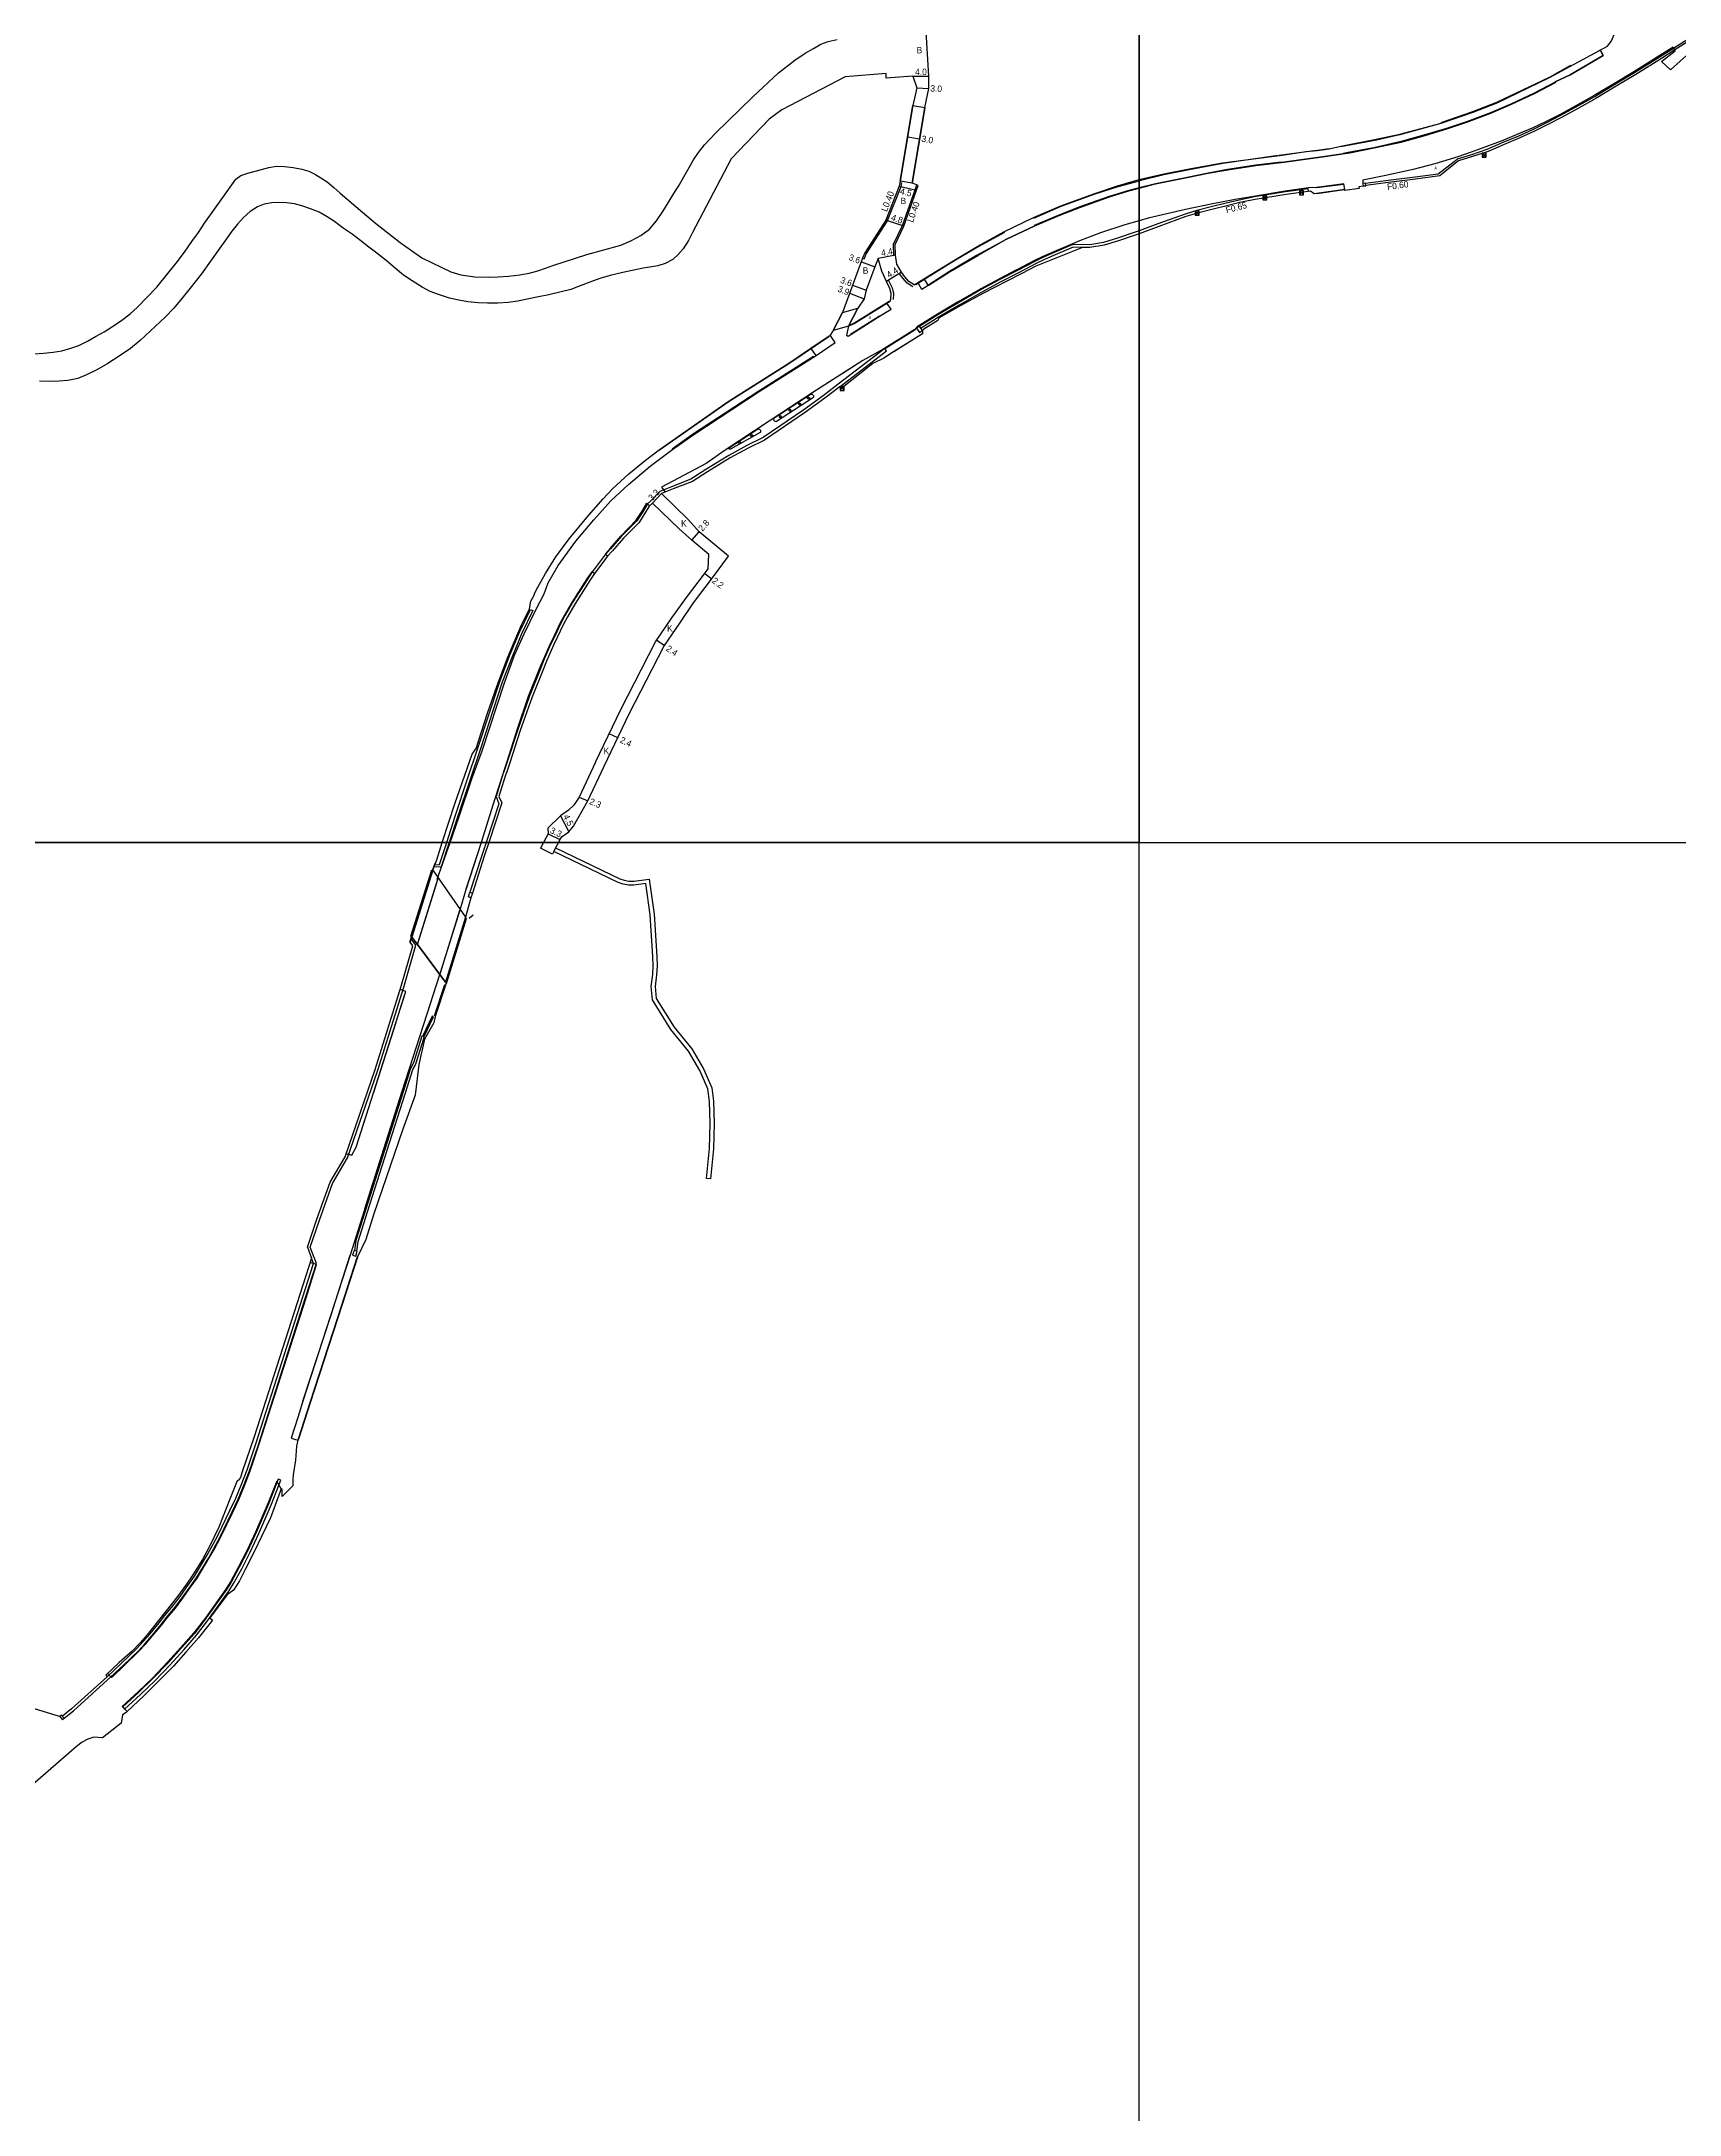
# Model space of a CAD drawing. Header units: metres. Extents: x 0 to 4000, y -99000 to -96000.
# Drawn here: x 1325 to 1735, y -96918 to -96399 of the extents above; entities that cross this region are included whole.
import ezdxf

# ---------------------------------------------------------------- set-up
doc = ezdxf.new("R2010")
doc.units = ezdxf.units.M
doc.header["$LTSCALE"] = 2.5
for name, color, linetype in [('その他', 7, 'Continuous'), ('側溝・桝', 7, 'Continuous'), ('図郭', 7, 'Continuous'), ('幅員', 7, 'Continuous'), ('植栽', 7, 'Continuous'), ('歩道・分離帯・安全施設', 7, 'Continuous'), ('舗装', 7, 'Continuous'), ('道路', 7, 'Continuous')]:
    doc.layers.add(name, color=color, linetype=linetype)
doc.styles.get("Standard").update_dxf_attribs({"font": ''})
doc.styles.add('YOKO_DECO', font='')
doc.styles.get('Standard').set_extended_font_data('@MS PGothic')
doc.styles.get('YOKO_DECO').set_extended_font_data('MS PGothic')

# ---------------------------------------------------------------- blocks, each defined once
blk = doc.blocks.new('223900')
blk.add_lwpolyline([(-0.2, -0.4), (-0.4, -0.3), (-0.5, -0.3), (-0.5, -0.2), (-0.4, 0), (-0.5, 0.2), (-0.5, 0.3), (-0.4, 0.3), (-0.2, 0.4), (0, 0.5), (0, 0.5), (0, 0.5), (0.2, 0.4), (0.4, 0.3), (0.5, 0.3), (0.5, 0.2), (0.4, 0), (0.5, -0.2), (0.5, -0.3), (0.4, -0.3), (0.2, -0.4), (0, -0.5), (0, -0.5), (0, -0.5)], close=True)
blk = doc.blocks.new('910910')
blk.add_lwpolyline([(1, -1), (1, 1), (-1, 1), (-1, -1)], close=True)
for points in [[(-0.8, 0.8), (0.8, -0.8)], [(-0.8, -0.8), (0.8, 0.8)]]:
    blk.add_lwpolyline(points)

msp = doc.modelspace()

# ---------------------------------------------------------------- linework, layer by layer
at = {"layer": '側溝・桝'}
for points in [[(1656.69, -96435), (1661.68, -96434.3), (1669.1, -96433.38), (1674.85, -96432.64), (1678.82, -96429.52), (1679.68, -96428.85), (1683.28, -96427.75), (1687.12, -96426.47), (1691.11, -96424.73), (1695.04, -96423.09), (1698.54, -96421.51), (1702.01, -96419.77), (1705.41, -96418.02), (1709.25, -96415.93), (1714.03, -96413.24), (1719.1, -96410.21), (1723.98, -96407.27), (1730.42, -96403.23), (1733.75, -96401.13), (1742.94, -96395.33), (1756.75, -96386.7), (1757.04, -96387.18), (1743.25, -96395.84), (1734.07, -96401.63)], [(1540.55, -96434.92), (1540.34, -96435.86), (1536.97, -96444.43), (1531.74, -96452.59), (1531.19, -96453.91)], [(1538.64, -96453.01), (1538.56, -96450.24), (1540.8, -96445.6), (1543.96, -96436.62), (1544.36, -96435.39)], [(1540.16, -96434.84), (1540.55, -96434.92)], [(1642.41, -96437.04), (1642.32, -96436.38), (1636.68, -96437.15), (1628.91, -96438.37), (1625.08, -96439.18), (1621.77, -96439.95), (1618.37, -96440.84), (1614.42, -96441.82), (1611.53, -96442.69), (1604.71, -96445.17), (1600, -96446.9)], [(1600, -96446.9), (1598.78, -96447.35), (1594.61, -96448.75), (1591.12, -96449.85), (1587.67, -96450.44), (1583.4, -96450.35), (1577.56, -96452.85), (1575.88, -96453.59), (1573.94, -96454.58), (1569.54, -96456.86), (1564.99, -96459.2), (1560.51, -96461.61), (1554.67, -96464.98), (1549.64, -96467.93), (1545.12, -96470.8)], [(1530.82, -96453.76), (1531.19, -96453.91)], [(1539.04, -96453), (1538.64, -96453.01)], [(1585.83, -96451.04), (1583.52, -96450.95), (1577.8, -96453.39), (1576.13, -96454.12), (1574.22, -96455.11), (1569.81, -96457.39), (1565.27, -96459.73), (1560.8, -96462.13), (1554.97, -96465.49), (1549.95, -96468.44), (1545.44, -96471.3)], [(1525.16, -96485.85), (1536.77, -96476.9), (1536.34, -96476.34), (1524.72, -96485.29), (1520.93, -96488.19), (1516.11, -96491.71), (1505.95, -96498.66), (1501.82, -96500.64), (1497.32, -96503.1), (1491.6, -96506.6), (1487.81, -96509.03), (1482.98, -96510.95), (1480.07, -96512.12), (1477.78, -96514.49), (1477.02, -96515.24), (1475.81, -96517.24), (1474.31, -96519.49), (1470.45, -96523.33), (1467.7, -96526.5), (1466.44, -96527.92), (1465.95, -96528.54), (1463.46, -96531.82), (1463.12, -96532.29), (1461.94, -96534.07), (1458.17, -96540), (1456.33, -96543.21), (1455.22, -96545.25), (1453.78, -96548.36), (1452.79, -96550.31), (1451.06, -96554.32), (1450.29, -96556.3), (1447.37, -96563.57), (1444.5, -96571.72), (1441.87, -96579.85), (1441.1, -96582.11), (1440.82, -96582.92), (1439.08, -96588.53), (1439.75, -96590.3), (1436.6, -96600)], [(1480.49, -96512.67), (1478.2, -96515.04)], [(1426.74, -96600), (1428.87, -96593.45), (1432.04, -96583.81), (1434.47, -96576.62), (1440.01, -96559.69), (1442.64, -96552.88), (1444.92, -96547.4), (1447.71, -96541.66), (1448.3, -96541.97), (1445.55, -96547.6), (1443.27, -96553.08), (1440.64, -96559.9), (1435.1, -96576.83), (1432.68, -96584), (1429.46, -96593.66), (1427.35, -96600)], [(1427.35, -96600), (1425.33, -96606.07), (1423.52, -96606.19)], [(1423.73, -96605.64), (1424.94, -96605.56), (1426.74, -96600)], [(1436.6, -96600), (1435.55, -96603.24), (1432.55, -96612.48)], [(1331.04, -96819.17), (1333.31, -96817.37), (1342.69, -96808.88), (1345.81, -96805.96), (1349.58, -96802.35), (1351.29, -96800.5), (1353.02, -96798.53), (1355.28, -96795.76), (1356.7, -96793.95), (1358.73, -96791.54), (1360.3, -96789.44), (1362.51, -96786.36), (1364.14, -96784.05), (1367.2, -96779.05), (1368.41, -96776.92), (1370.03, -96773.81), (1373.08, -96767.55), (1374.55, -96764.38), (1375.91, -96761.13), (1377.41, -96757.27), (1379.6, -96750.75), (1391.4, -96713.93), (1394.14, -96705.39), (1392.6, -96701.32), (1394.9, -96694.53), (1398.19, -96685.37), (1401.93, -96678.97), (1409.49, -96657.02), (1416.03, -96636.21), (1419, -96625.71), (1417.83, -96624.13)], [(1404.25, -96702.31), (1404.54, -96699.87), (1406.95, -96692.46), (1412.45, -96675.21), (1416.45, -96662.65), (1418.26, -96656.87), (1418.83, -96655.81), (1419.1, -96655.14), (1421.09, -96648.79), (1420.97, -96648.73), (1423.41, -96643.66), (1423.12, -96643.52), (1420.67, -96648.59), (1420.51, -96648.51), (1418.51, -96654.93), (1418.26, -96655.54), (1417.68, -96656.62), (1415.85, -96662.45), (1411.85, -96675.01), (1406.34, -96692.27), (1403.98, -96699.67), (1403.65, -96702.13)], [(1341.75, -96808.83), (1345.35, -96805.47), (1349.1, -96801.88), (1350.79, -96800.04), (1352.51, -96798.09), (1354.75, -96795.34), (1356.17, -96793.53), (1358.2, -96791.12), (1359.76, -96789.05), (1361.96, -96785.97), (1363.58, -96783.68), (1366.62, -96778.7), (1367.82, -96776.6), (1369.42, -96773.51), (1372.47, -96767.26), (1373.93, -96764.11), (1375.29, -96760.87), (1376.78, -96757.04), (1378.96, -96750.53), (1390.76, -96713.72), (1393.42, -96705.41), (1392.92, -96704.08)]]:
    msp.add_lwpolyline(points, dxfattribs=at)
for points in [[(1656.78, -96435.63), (1656.68, -96434.94), (1655.97, -96435.04), (1656.07, -96435.73)], [(1544.33, -96471.24), (1545.05, -96472.36), (1545.8, -96471.88), (1545.09, -96470.75)], [(1432.55, -96612.48), (1433.16, -96612.67), (1432.79, -96613.83), (1432.18, -96613.64)], [(1404.33, -96702.33), (1403.56, -96702.11), (1403.2, -96703.33), (1403.96, -96703.56)], [(1346.14, -96816.92), (1350.13, -96813.29), (1353.74, -96809.79), (1357.54, -96805.84), (1360.91, -96802.09), (1364.14, -96798.46), (1367.15, -96794.54), (1372.21, -96787.41), (1373.39, -96785.53), (1375.45, -96781.79), (1377.54, -96777.69), (1379.73, -96773), (1381.31, -96769.33), (1382.86, -96765.67), (1385.22, -96759.65), (1384.55, -96759.38), (1382.19, -96765.4), (1380.64, -96769.05), (1379.07, -96772.71), (1376.9, -96777.37), (1374.81, -96781.45), (1372.77, -96785.17), (1371.61, -96787.01), (1366.57, -96794.11), (1363.58, -96798), (1360.37, -96801.61), (1357.01, -96805.34), (1353.23, -96809.28), (1349.63, -96812.77), (1345.65, -96816.39)], [(1329.89, -96818.83), (1330.58, -96819.59), (1331.04, -96819.17), (1330.35, -96818.42)]]:
    msp.add_lwpolyline(points, close=True, dxfattribs=at)
at = {"layer": '図郭'}
for points in [[(800, -96600), (1600, -96600), (1600, -96000), (800, -96000)], [(1600, -96600), (2400, -96600), (2400, -96000), (1600, -96000)], [(800, -97200), (1600, -97200), (1600, -96600), (800, -96600)]]:
    msp.add_lwpolyline(points, close=True, dxfattribs=at)
at = {"layer": '幅員'}
for points in [[(1543.41, -96408.2), (1547.41, -96408.21)], [(1544.35, -96411.11), (1547.35, -96411.28)], [(1542.11, -96423.36), (1545.07, -96423.86)], [(1539.95, -96435.74), (1544.34, -96436.75)], [(1541.17, -96445.76), (1536.62, -96444.24)], [(1530.5, -96454.62), (1533.87, -96455.88)], [(1539.04, -96453.01), (1534.71, -96453.79)], [(1528.31, -96460.49), (1531.68, -96461.75)], [(1540.51, -96457.28), (1536.77, -96459.6)], [(1527.56, -96462.51), (1531.18, -96463.96)], [(1478.2, -96515.04), (1480.49, -96512.67)], [(1488.07, -96524.35), (1489.92, -96522.24)], [(1491.29, -96532.66), (1493.06, -96533.97)], [(1481.23, -96550.75), (1479.24, -96549.4)], [(1469.55, -96573.84), (1467.39, -96572.8)], [(1459.92, -96588.63), (1462.03, -96589.55)], [(1455.23, -96593.32), (1457.27, -96597.33)], [(1452.09, -96597.83), (1455.08, -96599.23)]]:
    msp.add_lwpolyline(points, dxfattribs=at)
at = {"layer": '植栽'}
for points in [[(1517.7, -96487.86), (1517.88, -96487.79), (1518.05, -96487.78), (1518.2, -96487.82), (1518.35, -96487.92), (1518.46, -96488.04), (1518.52, -96488.19), (1518.53, -96488.36), (1518.49, -96488.52), (1518.43, -96488.64), (1518.3, -96488.77), (1509.3, -96494.65), (1509.14, -96494.67), (1508.99, -96494.65), (1508.85, -96494.59), (1508.74, -96494.5), (1508.65, -96494.39), (1508.59, -96494.26), (1508.57, -96494.12), (1508.59, -96493.97), (1508.64, -96493.83), (1508.71, -96493.73)], [(1497.38, -96501.37), (1497.4, -96501.28), (1497.44, -96501.19), (1497.5, -96501.12), (1504.48, -96496.52), (1504.67, -96496.49), (1504.82, -96496.51), (1504.95, -96496.55), (1505.06, -96496.63), (1505.17, -96496.74), (1505.24, -96496.86), (1505.28, -96497), (1505.29, -96497.14), (1505.26, -96497.27), (1505.17, -96497.39), (1497.79, -96501.53), (1497.69, -96501.57), (1497.58, -96501.57), (1497.49, -96501.53), (1497.42, -96501.47)]]:
    msp.add_lwpolyline(points, close=True, dxfattribs=at)
at = {"layer": '歩道・分離帯・安全施設'}
for points in [[(1715.43, -96401.62), (1716.18, -96403.01), (1707.88, -96407.83), (1704.1, -96409.58), (1704.24, -96409.79), (1698.98, -96412.52), (1693.19, -96415.17), (1688.03, -96417.44), (1682.05, -96419.67), (1677.02, -96421.35), (1671.6, -96423.03), (1665.58, -96424.68), (1658.82, -96426.15), (1652.76, -96427.34), (1645.91, -96428.38), (1636.32, -96429.71), (1629.21, -96430.54), (1622.2, -96431.62), (1617.26, -96432.5), (1612.04, -96433.54), (1604.14, -96435.15), (1600, -96436.24)], [(1600, -96436.24), (1604.14, -96435.15), (1612.04, -96433.54), (1617.26, -96432.5), (1622.2, -96431.62), (1629.21, -96430.54), (1636.32, -96429.71), (1645.91, -96428.38), (1652.76, -96427.34), (1658.82, -96426.15), (1665.58, -96424.68), (1671.6, -96423.03), (1677.02, -96421.35), (1682.05, -96419.67), (1688.03, -96417.44), (1693.19, -96415.17), (1698.98, -96412.52), (1704.24, -96409.79), (1704.1, -96409.58), (1707.88, -96407.83), (1716.18, -96403.01), (1715.43, -96401.62)], [(1734.07, -96401.63), (1733.62, -96400.92), (1730.29, -96403.02), (1723.85, -96407.07), (1718.98, -96410), (1713.91, -96413.03), (1709.14, -96415.72), (1705.34, -96417.79), (1701.89, -96419.55), (1698.4, -96421.17), (1694.99, -96422.61), (1691.01, -96424.27), (1686.81, -96425.9), (1683.1, -96427.17), (1679.75, -96428.37), (1674.03, -96430.09), (1668.57, -96431.57), (1661.32, -96433.09), (1656.03, -96434.18), (1655.97, -96435.04), (1656.07, -96435.73)], [(1734.07, -96401.63), (1733.62, -96400.92), (1730.29, -96403.02), (1723.85, -96407.07), (1718.98, -96410), (1713.91, -96413.03), (1709.14, -96415.72), (1705.34, -96417.79), (1701.89, -96419.55), (1698.4, -96421.17), (1694.99, -96422.61), (1691.01, -96424.27), (1686.81, -96425.9), (1683.1, -96427.17), (1679.75, -96428.37), (1674.03, -96430.09), (1668.57, -96431.57), (1661.32, -96433.09), (1656.03, -96434.18), (1655.97, -96435.04)], [(1733.13, -96401.23), (1730.29, -96403.02), (1723.85, -96407.07), (1718.98, -96410), (1713.91, -96413.03), (1709.14, -96415.72), (1705.34, -96417.79), (1701.89, -96419.55), (1698.4, -96421.17), (1694.99, -96422.61), (1691.01, -96424.27), (1686.81, -96425.9), (1685.32, -96426.41)], [(1704.1, -96409.58), (1707.88, -96407.83), (1716.18, -96403.01)], [(1675.59, -96419.82), (1683.55, -96417.05), (1689.56, -96414.72), (1702.69, -96408.44)], [(1707.99, -96405.55), (1705.33, -96406.99), (1702.82, -96408.45)], [(1704.12, -96409.67), (1698.91, -96412.41), (1693.19, -96415.08), (1687.96, -96417.32), (1681.94, -96419.65), (1676.96, -96421.24), (1671.5, -96422.9), (1665.56, -96424.57), (1658.79, -96426.08), (1652.71, -96427.24), (1651.06, -96427.53)], [(1675.55, -96420.05), (1665.29, -96422.86), (1659.41, -96424.17), (1650.53, -96425.84)], [(1634.78, -96428.08), (1620.96, -96430.06), (1612.53, -96431.6), (1606.23, -96432.92), (1600.43, -96434.31), (1600, -96434.43)], [(1635.03, -96427.97), (1644.44, -96426.68)], [(1636.79, -96429.58), (1645.11, -96428.42)], [(1644.63, -96426.73), (1647.55, -96426.3)], [(1679.75, -96428.37), (1674.03, -96430.09), (1668.57, -96431.57)], [(1600, -96434.43), (1594.66, -96435.92), (1588.96, -96437.75), (1580.46, -96440.8), (1573.61, -96443.85)], [(1635.68, -96429.74), (1629.18, -96430.47), (1622.15, -96431.54), (1617.25, -96432.48), (1612.02, -96433.51), (1604.13, -96435.11), (1600, -96436.17)], [(1663.69, -96432.59), (1661.32, -96433.09), (1656.03, -96434.18)], [(1546.14, -96458.92), (1547.18, -96460.62), (1552.76, -96457.07), (1559.66, -96453.05), (1566.65, -96449.1), (1573.89, -96445.62), (1579.97, -96443.07), (1585.14, -96441.06), (1592.6, -96438.39), (1597.45, -96436.91), (1600, -96436.24)], [(1600, -96436.24), (1597.45, -96436.91), (1592.6, -96438.39), (1585.14, -96441.06), (1579.97, -96443.07), (1573.89, -96445.62), (1566.65, -96449.1), (1559.66, -96453.05), (1552.76, -96457.07), (1547.18, -96460.62)], [(1600, -96436.17), (1597.46, -96436.83), (1592.54, -96438.33), (1584.96, -96441.01), (1579.91, -96442.99), (1573.73, -96445.6)], [(1651.48, -96436.52), (1651.22, -96435.17), (1644.4, -96436.08), (1642.43, -96436.13), (1636.56, -96436.98), (1629.16, -96438.18), (1624.07, -96439.06), (1618.05, -96440.22), (1611.61, -96441.56), (1602.3, -96443.76), (1600, -96444.41)], [(1651.48, -96436.52), (1651.22, -96435.17), (1644.4, -96436.08), (1642.43, -96436.13), (1636.56, -96436.98), (1629.16, -96438.18), (1624.07, -96439.06), (1618.05, -96440.22), (1611.61, -96441.56), (1602.3, -96443.76), (1600, -96444.41)], [(1651.13, -96435.28), (1644.45, -96436.17)], [(1651.45, -96436.63), (1644.48, -96437.61)], [(1600, -96444.41), (1596.46, -96445.43), (1590.36, -96447.38), (1585.13, -96449.36), (1583.35, -96450.11), (1577.46, -96452.63), (1575.77, -96453.37), (1573.83, -96454.36), (1569.43, -96456.65), (1564.88, -96458.99), (1560.4, -96461.4), (1554.55, -96464.77), (1549.52, -96467.72), (1544.44, -96470.95), (1543.89, -96471.56), (1536.1, -96476.42), (1530.85, -96479.38), (1518.4, -96487.4), (1507.42, -96494.57), (1496.43, -96501.83), (1491.7, -96505.18), (1480.45, -96511.09), (1481.43, -96512.3)], [(1600, -96444.41), (1596.46, -96445.43), (1590.36, -96447.38), (1585.13, -96449.36), (1583.35, -96450.11), (1577.46, -96452.63), (1575.77, -96453.37), (1573.83, -96454.36), (1569.43, -96456.65), (1564.88, -96458.99), (1560.4, -96461.4), (1554.55, -96464.77), (1549.52, -96467.72), (1544.44, -96470.95), (1543.89, -96471.56), (1536.1, -96476.42), (1530.85, -96479.38), (1518.4, -96487.4), (1507.42, -96494.57), (1496.43, -96501.83), (1491.7, -96505.18), (1480.45, -96511.09), (1480.99, -96511.76)], [(1566.29, -96447.33), (1559.77, -96450.93), (1554.1, -96454.24), (1548.14, -96457.92), (1544.16, -96460.43)], [(1566.7, -96449.06), (1559.34, -96453.09), (1552.59, -96457.1), (1547.11, -96460.6)], [(1537.3, -96459.33), (1538.21, -96461.13), (1538.53, -96462.57), (1538.44, -96464.07)], [(1543.39, -96460.89), (1542, -96460), (1540.94, -96458.83), (1540.03, -96457.65)], [(1547.18, -96460.62), (1545.63, -96461.56), (1544.6, -96459.85)], [(1569.31, -96456.7), (1564.88, -96458.99), (1560.4, -96461.4), (1557.86, -96462.86)], [(1527.27, -96470.75), (1526.78, -96473.05), (1527.24, -96473.23), (1535.48, -96468), (1537.99, -96466.5), (1536.89, -96465.04)], [(1527.45, -96470.57), (1528.66, -96469.99), (1537.43, -96464.51)], [(1537.99, -96466.5), (1536.89, -96465.04)], [(1554.55, -96464.77), (1549.52, -96467.72), (1544.44, -96470.95)], [(1527.27, -96470.75), (1526.78, -96473.05), (1527.24, -96473.23), (1535.48, -96468), (1537.99, -96466.5)], [(1535.02, -96468.26), (1527.77, -96472.87)], [(1535.46, -96467.99), (1536.76, -96467.21)], [(1479.98, -96501.73), (1497.21, -96489.71), (1512.39, -96480.1), (1522.36, -96473.38)], [(1519.17, -96478.1), (1523.92, -96474.87), (1522.66, -96473.01)], [(1536.55, -96476.23), (1543.93, -96471.63)], [(1545.41, -96472.97), (1538.61, -96477.22)], [(1427.57, -96600), (1429.75, -96593.73), (1433.02, -96584.05), (1435.58, -96577.03), (1441.17, -96560.03), (1443.73, -96553.13), (1446.1, -96547.76), (1449.1, -96541.57), (1451.12, -96537.79), (1452.09, -96534.98), (1454.65, -96530.67), (1459.08, -96524.58), (1463.59, -96519.2), (1467.77, -96514.52), (1472.21, -96510.37), (1477.61, -96505.83), (1482.95, -96501.83), (1488.61, -96497.89), (1504.95, -96487.15), (1519.17, -96478.1), (1517.87, -96476.26)], [(1427.57, -96600), (1429.75, -96593.73), (1433.02, -96584.05), (1435.58, -96577.03), (1441.17, -96560.03), (1443.73, -96553.13), (1446.1, -96547.76), (1449.1, -96541.57), (1451.12, -96537.79), (1452.09, -96534.98), (1454.65, -96530.67), (1459.08, -96524.58), (1463.59, -96519.2), (1467.77, -96514.52), (1472.21, -96510.37), (1477.61, -96505.83), (1482.95, -96501.83), (1488.61, -96497.89), (1504.95, -96487.15), (1519.17, -96478.1)], [(1518.55, -96478.39), (1504.81, -96487), (1488.22, -96497.92), (1483.19, -96501.56)], [(1530.85, -96479.38), (1525.73, -96482.68)], [(1477.61, -96505.83), (1482.95, -96501.83)], [(1496.43, -96501.83), (1491.7, -96505.18), (1480.45, -96511.09)], [(1454.65, -96530.67), (1459.08, -96524.58), (1463.59, -96519.2), (1467.77, -96514.52), (1472.21, -96510.37)], [(1466.97, -96528.36), (1466.43, -96527.81), (1467.6, -96526.39), (1470.37, -96523.24), (1474.15, -96519.31), (1475.63, -96517.03), (1476.84, -96515.03), (1477.48, -96515.77)], [(1466.48, -96527.87), (1466.43, -96527.81), (1467.6, -96526.39), (1470.37, -96523.24), (1474.15, -96519.31), (1475.63, -96517.03), (1476.84, -96515.03), (1477.02, -96515.24)], [(1463.68, -96532.69), (1463.07, -96532.25), (1461.83, -96533.98), (1458.02, -96539.91), (1456.18, -96543.12), (1455.07, -96545.18), (1453.6, -96548.27), (1452.64, -96550.24), (1450.9, -96554.25), (1450.02, -96556.19), (1447.13, -96563.48), (1444.35, -96571.67), (1441.79, -96579.78), (1441.01, -96582.07), (1440.75, -96582.9), (1438.78, -96589.12), (1435.33, -96600)], [(1463.12, -96532.29), (1463.07, -96532.25), (1461.83, -96533.98), (1458.02, -96539.91), (1456.18, -96543.12), (1455.07, -96545.18), (1453.6, -96548.27), (1452.64, -96550.24), (1450.9, -96554.25), (1450.02, -96556.19), (1447.13, -96563.48), (1444.35, -96571.67), (1441.79, -96579.78), (1441.01, -96582.07), (1440.75, -96582.9), (1438.78, -96589.12), (1435.33, -96600)], [(1431.66, -96588.06), (1433.02, -96584.05)], [(1438.78, -96589.12), (1435.33, -96600)], [(1427.57, -96600), (1429.75, -96593.73)], [(1435.33, -96600), (1434.41, -96602.88), (1431.42, -96612.11), (1429.99, -96616.91), (1425.09, -96632.61), (1424.1, -96635.73), (1421.79, -96643.01), (1415.54, -96662.36), (1411.54, -96674.92), (1406.04, -96692.18), (1402.55, -96703.34), (1397.67, -96718.49), (1390.72, -96739.85), (1389.5, -96743.93), (1387.82, -96749.11), (1389.46, -96749.64)], [(1435.33, -96600), (1434.41, -96602.88), (1431.42, -96612.11), (1429.99, -96616.91), (1425.09, -96632.61), (1424.1, -96635.73), (1421.79, -96643.01), (1415.54, -96662.36), (1411.54, -96674.92), (1406.04, -96692.18), (1402.55, -96703.34), (1397.67, -96718.49), (1390.72, -96739.85), (1389.5, -96743.93), (1387.82, -96749.11), (1389.46, -96749.64)], [(1417.98, -96623.68), (1419.42, -96625.52), (1424.52, -96609.27), (1424.37, -96609.23), (1427.57, -96600)], [(1417.98, -96623.68), (1419.42, -96625.52), (1424.52, -96609.27), (1424.37, -96609.23), (1427.57, -96600)], [(1424.37, -96609.23), (1427.57, -96600)], [(1435.33, -96600), (1434.41, -96602.88), (1431.55, -96611.71)], [(1417.51, -96624.96), (1418.03, -96623.37), (1423.15, -96607.06), (1423.86, -96605.2)], [(1424.47, -96609.28), (1419.51, -96625.02)], [(1425.15, -96632.63), (1430.04, -96616.93)], [(1431.55, -96618.84), (1426.53, -96635.01)], [(1433.33, -96618.17), (1432.32, -96619.01)], [(1401.58, -96677.83), (1402.99, -96678.31), (1404.06, -96676.27), (1405.35, -96672.38), (1416.5, -96637.27), (1415.1, -96636.83)], [(1425.09, -96632.61), (1424.1, -96635.73), (1421.79, -96643.01)], [(1426.18, -96635.63), (1423.62, -96643.47)], [(1402.24, -96678.06), (1402.99, -96678.31), (1404.06, -96676.27), (1405.35, -96672.38), (1416.5, -96637.27), (1415.77, -96637.04)], [(1415.26, -96641.16), (1416.32, -96637.83)], [(1408.4, -96662.78), (1414.06, -96644.96)], [(1415.54, -96662.36), (1414.78, -96664.74)], [(1405.35, -96672.38), (1406.28, -96669.46)], [(1413.5, -96668.78), (1411.54, -96674.92), (1406.16, -96691.77)], [(1402.99, -96678.31), (1404.06, -96676.27)], [(1404.38, -96703.8), (1399.49, -96718.98), (1392.57, -96740.31), (1389.61, -96749.39)], [(1390.76, -96739.87), (1397.72, -96718.51), (1402.6, -96703.35)], [(1341.9, -96808.03), (1342.84, -96809.05), (1345.97, -96806.08), (1349.7, -96802.46), (1351.42, -96800.61), (1353.15, -96798.63), (1355.41, -96795.86), (1356.82, -96794.06), (1358.86, -96791.64), (1360.44, -96789.54), (1362.65, -96786.45), (1364.28, -96784.14), (1367.33, -96779.08), (1368.55, -96776.95), (1370.17, -96773.83), (1373.25, -96767.61), (1374.7, -96764.44), (1376.07, -96761.18), (1377.54, -96757.28), (1379.73, -96750.77), (1391.54, -96713.96), (1394.19, -96705.61), (1392.57, -96705.18)], [(1341.9, -96808.03), (1342.84, -96809.05), (1345.97, -96806.08), (1349.7, -96802.46), (1351.42, -96800.61), (1353.15, -96798.63), (1355.41, -96795.86), (1356.82, -96794.06), (1358.86, -96791.64), (1360.44, -96789.54), (1362.65, -96786.45), (1364.28, -96784.14), (1367.33, -96779.08), (1368.55, -96776.95), (1370.17, -96773.83), (1373.25, -96767.61), (1374.7, -96764.44), (1376.07, -96761.18), (1377.54, -96757.28), (1379.73, -96750.77), (1391.54, -96713.96), (1394.19, -96705.61), (1392.57, -96705.18)], [(1367.33, -96779.08), (1368.55, -96776.95), (1370.17, -96773.83), (1373.25, -96767.61), (1374.7, -96764.44), (1376.07, -96761.18), (1377.54, -96757.28), (1379.73, -96750.77), (1391.54, -96713.96), (1394.19, -96705.61)], [(1390.72, -96739.85), (1389.5, -96743.93), (1387.82, -96749.11)], [(1385.28, -96761.83), (1384.21, -96759.86), (1382.04, -96765.33), (1380.49, -96768.98), (1378.92, -96772.64), (1376.75, -96777.3), (1374.66, -96781.37), (1372.63, -96785.08), (1371.47, -96786.91), (1366.43, -96794.01), (1363.45, -96797.89), (1360.24, -96801.5), (1356.89, -96805.23), (1353.11, -96809.16), (1349.52, -96812.64), (1345.53, -96816.27), (1346.75, -96817.56)], [(1385.28, -96761.83), (1384.21, -96759.86), (1382.04, -96765.33), (1380.49, -96768.98), (1378.92, -96772.64), (1376.75, -96777.3), (1374.66, -96781.37), (1372.63, -96785.08), (1371.47, -96786.91), (1366.43, -96794.01), (1363.45, -96797.89), (1360.24, -96801.5), (1356.89, -96805.23), (1353.11, -96809.16), (1349.52, -96812.64), (1345.53, -96816.27), (1346.75, -96817.56)], [(1384.21, -96759.86), (1382.04, -96765.33), (1380.49, -96768.98), (1378.92, -96772.64), (1376.75, -96777.3), (1374.66, -96781.37), (1372.63, -96785.08), (1371.47, -96786.91)], [(1349.2, -96802.95), (1349.7, -96802.46), (1351.42, -96800.61), (1353.15, -96798.63), (1355.41, -96795.86), (1356.82, -96794.06), (1358.86, -96791.64), (1360.44, -96789.54), (1362.65, -96786.45), (1363.63, -96785.05)], [(1366.43, -96794.01), (1363.45, -96797.89), (1360.24, -96801.5), (1356.89, -96805.23), (1353.11, -96809.16), (1349.52, -96812.64), (1345.53, -96816.27)], [(1343.06, -96808.84), (1345.97, -96806.08)]]:
    msp.add_lwpolyline(points, dxfattribs=at)
at = {"layer": '舗装'}
for points in [[(1423.24, -96606.94), (1431.46, -96618.68)], [(1417.98, -96623.68), (1419.42, -96625.52), (1426.43, -96634.98)]]:
    msp.add_lwpolyline(points, dxfattribs=at)
at = {"layer": '道路'}
for points in [[(1543.71, -96460.39), (1542.39, -96459.54), (1541.4, -96458.45), (1540.51, -96457.28), (1539.42, -96455.21), (1539.04, -96453.01), (1538.96, -96450.32), (1541.17, -96445.76), (1544.34, -96436.75), (1544.73, -96435.52), (1544.36, -96435.39), (1543.19, -96434.99), (1546.37, -96416.11), (1546.38, -96416.06), (1547.35, -96411.28), (1547.41, -96408.21), (1546.6, -96395.69), (1546.04, -96392.23), (1545, -96388.73)], [(1600, -96434.05), (1600.37, -96433.94), (1606.17, -96432.65), (1612.5, -96431.36), (1620.89, -96429.88), (1635.8, -96427.92), (1641.71, -96427.08), (1644.55, -96426.77), (1647.56, -96426.36), (1650.52, -96425.7), (1659.36, -96423.97), (1665.25, -96422.67), (1675.58, -96419.92), (1683.59, -96417.18), (1689.61, -96414.82), (1702.7, -96408.55), (1717.19, -96400.66), (1717.78, -96399.95), (1718.19, -96399.33), (1719.55, -96396.16)], [(1743.71, -96396.74), (1739.45, -96400.87), (1732.95, -96406.6)], [(1323.41, -96477.66), (1325.87, -96477.5), (1328.23, -96477.27), (1330.46, -96476.9), (1332.65, -96476.3), (1334.7, -96475.56), (1336.81, -96474.53), (1338.84, -96473.36), (1341.02, -96472.2), (1343.31, -96470.71), (1345.4, -96469.23), (1347.5, -96467.68), (1349.31, -96466.05), (1354.2, -96461.02), (1359.36, -96454.58), (1361.32, -96452.01), (1362.98, -96449.57), (1364.62, -96447.31), (1366.16, -96444.98), (1371.57, -96437.41), (1373.97, -96433.93), (1375.23, -96433.06), (1376.93, -96432.44), (1382.21, -96431.08), (1384.17, -96430.74), (1386.18, -96430.78), (1388.34, -96431.04), (1390.48, -96431.48), (1392.2, -96431.98), (1393.86, -96432.77), (1395.26, -96433.64), (1396.79, -96434.6), (1398.48, -96436.04), (1400.07, -96437.44), (1405.62, -96442.24), (1408.9, -96444.98), (1415.07, -96449.79), (1417.9, -96451.84), (1420.51, -96453.64), (1427.73, -96457.15), (1430.28, -96457.93), (1433.74, -96458.41), (1437.13, -96458.48), (1439.62, -96458.43), (1442.2, -96458.25), (1445.01, -96457.93), (1447.39, -96457.47), (1449.57, -96456.91), (1451.46, -96456.26), (1453.33, -96455.54), (1461.78, -96452.86), (1470.28, -96450.49), (1472.81, -96449.41), (1475.33, -96448.03), (1477.51, -96446.45), (1479.27, -96444.4), (1480.84, -96442.02), (1482.12, -96439.85), (1483.55, -96437.57), (1484.88, -96435.45), (1486.09, -96433.37), (1487.42, -96431.05), (1488.52, -96429.11), (1489.74, -96427.31), (1491.23, -96425.41), (1493.96, -96422.43), (1503.35, -96413.35), (1509.73, -96407.38), (1513.83, -96404.18), (1516.48, -96402.45), (1518.49, -96401.23), (1520.4, -96400.16), (1522.21, -96399.51), (1524.45, -96399)], [(1730.71, -96404.52), (1734.2, -96401.84), (1734.07, -96401.63), (1730.74, -96403.79), (1724.29, -96407.78), (1719.41, -96410.72), (1714.33, -96413.75), (1709.54, -96416.45), (1705.69, -96418.55), (1702.32, -96420.27), (1698.79, -96422.05), (1695.28, -96423.64), (1691.33, -96425.28)], [(1543.41, -96408.2), (1536.75, -96408.69), (1536.72, -96407.5), (1526.49, -96408.38), (1510.58, -96416.62), (1507.39, -96418.95), (1497.94, -96428.88), (1490.84, -96442.36), (1488.23, -96447.33), (1487.22, -96449.3), (1485.91, -96451.39), (1484.69, -96452.86), (1483.34, -96454.06), (1481.44, -96455.11), (1479.55, -96455.65), (1477.54, -96456), (1475.9, -96456.28), (1470.83, -96457.31), (1467.65, -96458.07), (1465.08, -96458.81), (1462.54, -96459.71), (1460.1, -96460.69), (1457.79, -96461.58), (1455.38, -96462.2), (1452.28, -96462.95), (1449.71, -96463.46), (1446.89, -96464), (1444.5, -96464.48), (1442.1, -96464.83), (1439.49, -96465.01), (1436.91, -96465.01), (1434.57, -96464.95), (1432.04, -96464.66), (1429.76, -96464.23), (1427.4, -96463.72), (1424.93, -96462.95), (1422.62, -96462.08), (1420.57, -96460.98), (1418.08, -96459.41), (1415.93, -96458.02), (1413.82, -96456.28), (1411.55, -96454.35), (1409.22, -96452.51), (1407.27, -96451.02), (1405.22, -96449.39), (1403.08, -96447.74), (1400.8, -96446.19), (1398.69, -96444.58), (1396.84, -96443.39), (1394.82, -96442.25), (1392.67, -96441.36), (1390.51, -96440.65), (1388.62, -96440.15), (1386.66, -96439.85), (1384.71, -96439.81), (1382.94, -96439.85), (1381.06, -96440.2), (1379.38, -96440.87), (1377.55, -96442.08), (1375.9, -96443.55), (1374.35, -96445.24), (1372.94, -96446.96), (1371.36, -96449.25), (1369.87, -96451.34), (1365.4, -96457.64), (1362.51, -96461.25), (1360.44, -96463.86), (1358.42, -96466.24), (1356.27, -96468.55), (1349.99, -96474.39), (1347.58, -96476.35), (1345.05, -96478.11), (1341.93, -96480.13), (1339.15, -96481.73), (1336.63, -96482.93), (1334.39, -96483.83), (1331.95, -96484.4), (1329.7, -96484.57), (1327.33, -96484.62), (1324.86, -96484.49)], [(1543.41, -96408.2), (1544.35, -96411.11), (1543.42, -96415.56), (1540.23, -96434.49), (1539.95, -96435.74), (1536.62, -96444.24), (1531.38, -96452.4)], [(1732.95, -96406.6), (1730.71, -96404.52)], [(1543.42, -96415.56), (1540.23, -96434.49)], [(1543.19, -96434.99), (1546.37, -96416.11), (1546.38, -96416.06)], [(1691.33, -96425.28), (1687.34, -96427.03), (1683.46, -96428.32), (1679.96, -96429.39), (1679.18, -96429.99), (1675.29, -96433.12), (1669.17, -96433.97), (1661.76, -96434.89), (1656.77, -96435.59), (1656.78, -96435.63), (1656.07, -96435.73), (1654.99, -96435.88), (1655.12, -96436.31)], [(1543.71, -96460.39), (1546.14, -96458.92), (1548.03, -96457.74), (1554.02, -96454.06), (1559.67, -96450.75), (1566.14, -96447.14), (1573.59, -96443.56), (1580.39, -96440.62), (1588.96, -96437.59), (1594.6, -96435.67), (1600, -96434.05)], [(1642.94, -96436.97), (1636.78, -96437.81), (1629.03, -96439.03), (1625.23, -96439.83), (1621.93, -96440.6), (1618.54, -96441.49), (1614.6, -96442.47), (1611.74, -96443.33), (1604.94, -96445.8), (1600, -96447.61)], [(1651.53, -96436.82), (1651.48, -96436.52), (1643.81, -96437.6), (1642.94, -96436.97)], [(1655.12, -96436.31), (1651.53, -96436.82)], [(1599.01, -96447.97), (1594.82, -96449.39), (1591.27, -96450.51), (1587.7, -96451.06), (1585.83, -96451.04), (1574.17, -96455.75), (1570.63, -96457.54)], [(1600, -96447.61), (1599.01, -96447.97)], [(1531.38, -96452.4), (1530.82, -96453.76), (1525.77, -96467.3), (1523.42, -96471.82), (1522.66, -96473.01)], [(1534.71, -96453.79), (1533.87, -96455.88), (1531.68, -96461.75), (1531.18, -96463.96), (1529.62, -96466.23), (1527.27, -96470.75)], [(1537.84, -96464.03), (1537.93, -96462.62), (1537.64, -96461.34), (1536.77, -96459.6), (1535.59, -96457.02), (1534.71, -96453.79)], [(1570.63, -96457.54), (1566.87, -96459.49), (1561.1, -96462.47), (1555.37, -96465.56), (1549.94, -96468.69)], [(1527.27, -96470.75), (1528.71, -96470.08), (1536.89, -96465.04), (1537.7, -96464.54), (1537.84, -96464.03)], [(1525.77, -96467.3), (1523.42, -96471.82)], [(1527.27, -96470.75), (1529.62, -96466.23)], [(1549.94, -96468.69), (1549.66, -96469.32), (1546.11, -96471.52), (1545.83, -96471.88), (1545.77, -96472.67)], [(1517.87, -96476.26), (1522.66, -96473.01)], [(1545.77, -96472.67), (1538.58, -96477.17)], [(1425.62, -96600), (1428.75, -96590.33), (1433.12, -96577.88), (1434.14, -96576.5), (1436.87, -96567.89), (1439.39, -96560.68), (1442.04, -96553.6), (1445.45, -96545.56), (1447.48, -96541.5), (1447.8, -96539.56), (1448.59, -96538.09), (1448.8, -96537.52), (1449.56, -96536.09), (1451.45, -96532.64), (1454.01, -96528.54), (1457.4, -96524.01), (1462.25, -96518.14), (1465.92, -96513.97), (1468.26, -96511.48), (1472.3, -96507.75), (1476.47, -96504.34), (1479.91, -96501.74), (1482.95, -96499.56), (1497.17, -96489.62), (1512.35, -96480.01), (1517.87, -96476.26)], [(1538.58, -96477.17), (1536.13, -96478.74), (1533.37, -96480.13), (1525.27, -96486.54), (1525.16, -96485.85)], [(1525.16, -96485.85), (1521.35, -96488.76), (1516.52, -96492.29), (1506.3, -96499.28)], [(1506.3, -96499.28), (1502.14, -96501.28), (1497.68, -96503.72), (1491.98, -96507.2), (1488.21, -96509.62), (1483.4, -96511.52), (1480.49, -96512.67)], [(1478.2, -96515.04), (1477.43, -96515.8), (1476.27, -96517.76), (1474.78, -96519.99), (1470.96, -96523.8), (1468.22, -96526.96), (1466.97, -96528.36), (1466.5, -96528.97), (1464.02, -96532.23), (1463.68, -96532.69), (1462.52, -96534.44), (1458.76, -96540.35), (1456.93, -96543.54), (1455.84, -96545.56), (1454.41, -96548.66), (1453.42, -96550.6), (1451.7, -96554.58), (1450.93, -96556.55), (1448.02, -96563.81), (1445.15, -96571.94), (1442.53, -96580.07), (1441.75, -96582.34), (1441.47, -96583.14), (1439.82, -96588.5), (1440.49, -96590.08), (1437.27, -96600)], [(1478.2, -96515.04), (1484.88, -96521.52)], [(1480.49, -96512.67), (1487.18, -96519.15)], [(1492.3, -96527.88), (1488.07, -96524.35), (1484.88, -96521.52)], [(1497.22, -96528.35), (1489.92, -96522.24), (1487.18, -96519.15)], [(1492.13, -96531.53), (1492.3, -96527.88)], [(1486.76, -96538.66), (1491.21, -96532.76), (1492.13, -96531.53)], [(1488.51, -96539.98), (1492.98, -96534.08), (1497.22, -96528.35)], [(1464, -96579.87), (1470.28, -96566.76), (1479, -96549.76), (1483.06, -96543.76), (1486.76, -96538.66)], [(1466.16, -96580.91), (1472.43, -96567.82), (1481.07, -96550.99), (1485.04, -96545.12), (1488.51, -96539.98)], [(1464, -96579.87), (1459.92, -96588.63), (1458.53, -96590.7), (1457.19, -96591.93), (1455.23, -96593.32), (1452.02, -96596.4), (1452.09, -96597.83)], [(1455.08, -96599.23), (1455.62, -96598.49), (1457.27, -96597.33), (1458.49, -96595.89), (1462.03, -96589.55), (1466.16, -96580.91)], [(1391.86, -96701.34), (1394.24, -96694.3), (1397.55, -96685.07), (1401.29, -96678.68), (1408.83, -96656.8), (1415.36, -96636.01), (1418.23, -96625.85), (1417.56, -96624.93), (1417.98, -96623.68), (1423.24, -96606.94), (1424.23, -96604.31), (1425.62, -96600)], [(1437.27, -96600), (1436.15, -96603.44), (1433.16, -96612.67)], [(1450.98, -96600), (1450.23, -96601.47)], [(1452.09, -96597.83), (1450.98, -96600)], [(1454.68, -96600), (1453.98, -96601.38), (1453.53, -96602.27), (1453.18, -96602.96)], [(1455.08, -96599.23), (1454.68, -96600)], [(1453.18, -96602.96), (1450.23, -96601.47)], [(1491.74, -96684.12), (1492.49, -96676.61), (1492.63, -96670.39), (1492.48, -96664.87), (1492.07, -96661.69), (1490.11, -96657.1), (1487.22, -96652.21), (1482.85, -96646.8), (1478.21, -96639.36), (1477.93, -96636.04), (1478.28, -96633.09), (1478.38, -96630.88), (1478.35, -96628.59), (1477.62, -96618.1), (1476.56, -96610.31), (1473.6, -96610.7), (1472.2, -96610.7), (1470.9, -96610.43), (1469.68, -96610.06), (1453.53, -96602.27)], [(1453.98, -96601.38), (1470.05, -96609.13), (1471.15, -96609.46), (1472.31, -96609.7), (1473.53, -96609.7), (1477.42, -96609.19), (1478.62, -96617.99), (1479.35, -96628.55), (1479.38, -96630.89), (1479.27, -96633.17), (1478.94, -96636.05), (1479.19, -96639.04), (1483.66, -96646.22), (1488.05, -96651.64), (1491, -96656.65), (1493.05, -96661.43), (1493.48, -96664.79), (1493.63, -96670.38), (1493.49, -96676.67), (1492.74, -96684.22)], [(1433.16, -96612.67), (1432.79, -96613.83), (1431.46, -96618.68)], [(1431.46, -96618.68), (1426.43, -96634.98), (1426.59, -96635.19), (1423.86, -96643.54), (1423.53, -96645.13), (1421.21, -96649.28), (1419.77, -96655.56), (1418.88, -96663.29), (1415.72, -96671.77), (1408.52, -96692.97), (1406.46, -96699.42), (1404.42, -96703.75), (1404.34, -96703.71), (1399.43, -96718.96), (1392.51, -96740.28), (1389.46, -96749.64), (1389.13, -96751.11), (1388.91, -96754.63)], [(1492.74, -96684.22), (1491.74, -96684.12)], [(1391.86, -96701.34), (1392.92, -96704.08), (1387.08, -96722.28), (1378.57, -96748.81), (1375.58, -96757.59), (1375.13, -96758.95), (1374.64, -96759.64), (1374.32, -96759.78), (1372.42, -96764.35), (1369.69, -96771.42), (1367.3, -96776.41), (1365.64, -96779.48), (1363.21, -96783.3), (1361.64, -96785.69), (1359.39, -96788.75), (1351.74, -96798.37), (1350, -96800.33), (1347.99, -96802.41), (1344.78, -96805.25), (1341.43, -96808.47), (1341.75, -96808.83), (1332.87, -96816.86), (1330.59, -96818.68), (1330.35, -96818.42), (1329.89, -96818.83), (1328.97, -96818.55), (1323.29, -96816.78)], [(1388.91, -96754.63), (1388.32, -96758.28), (1388.19, -96759.47), (1388.25, -96761.05)], [(1388.25, -96761.05), (1385.53, -96763.76)], [(1385.28, -96761.83), (1382.65, -96769.07), (1380.5, -96773.61), (1378.56, -96777.6), (1376.31, -96782.02), (1374.85, -96784.86), (1373.4, -96787.16)], [(1385.53, -96763.76), (1385.54, -96761.95), (1385.28, -96761.83)], [(1373.4, -96787.16), (1371.78, -96788.31), (1367.44, -96794.13), (1368.1, -96794.65)], [(1368.1, -96794.65), (1364.59, -96799.11), (1361.47, -96802.73), (1358.34, -96806.2), (1354.27, -96810.3), (1350.92, -96813.61), (1346.75, -96817.56)], [(1346.75, -96817.56), (1346.52, -96817.78), (1345.62, -96818.41), (1345.3, -96820.46)], [(1345.3, -96820.46), (1340.58, -96824.15)], [(1340.58, -96824.15), (1338.44, -96823.99), (1336.9, -96824.5), (1335.48, -96825.24), (1334.07, -96826.33), (1319.93, -96838.62), (1317.78, -96840.88)]]:
    msp.add_lwpolyline(points, dxfattribs=at)
for points in [[(1546.38, -96416.06), (1546.37, -96416.11), (1543.19, -96434.99), (1540.23, -96434.49), (1543.42, -96415.56)], [(1525.77, -96467.3), (1529.62, -96466.23), (1527.27, -96470.75), (1523.42, -96471.82)], [(1417.78, -96623.43), (1422.98, -96606.87), (1423.24, -96606.94), (1417.98, -96623.68)], [(1431.46, -96618.68), (1426.43, -96634.98), (1419.42, -96625.52), (1417.98, -96623.68), (1423.24, -96606.94)], [(1426.68, -96635.33), (1431.71, -96619.02), (1431.46, -96618.68), (1426.43, -96634.98)]]:
    msp.add_lwpolyline(points, close=True, dxfattribs=at)

# ---------------------------------------------------------------- block references
at = {"layer": 'その他', "xscale": 0.5, "yscale": 0.5, "zscale": 0.5}
for p in [(1686.39, -96427.99, 155.32), (1631.51, -96438.64, 152.21), (1640.63, -96437.36, 153.01), (1614.56, -96442.49, 151.32), (1525.69, -96486.33, 144.93)]:
    msp.add_blockref('910910', p, dxfattribs=at)
at = {"layer": '植栽', "xscale": 0.5, "yscale": 0.5, "zscale": 0.5}
for p in [(1512.65, -96491.82, 143.77), (1515.04, -96490.26, 143.98), (1517.3, -96488.78, 144.18), (1510.21, -96493.41, 143.56), (1500.04, -96499.91, 142.8), (1503.03, -96498.13, 143.17)]:
    msp.add_blockref('223900', p, dxfattribs=at)

# ---------------------------------------------------------------- texts
at = {"layer": '側溝・桝'}
for s, rotation, p in [('F0.60', 7.9339, (1662.19, -96436.7)), ('L0.40', 68.5527, (1536.86, -96442.25)), ('L0.40', 70.606, (1543.4, -96444.92)), ('F0.65', 14.6631, (1621.93, -96442.51))]:
    msp.add_text(s, height=1.6, rotation=rotation, dxfattribs=at).set_placement(p)
at = {"layer": '幅員'}
for s, rotation, p in [('4.0', 359.8752, (1543.97, -96407.88)), ('3.0', 356.7704, (1547.74, -96412)), ('3.0', 350.442, (1545.46, -96424.58)), ('4.5', 347.0392, (1540.06, -96437.7)), ('4.8', 341.599, (1537.8, -96444.21)), ('3.6', 339.5572, (1527.17, -96454.14)), ('4.4', 10.2501, (1535.6, -96453.27)), ('3.6', 339.5572, (1525.1, -96459.84)), ('4.4', 31.7431, (1537.42, -96458.75)), ('3.9', 338.1612, (1524.4, -96462.03)), ('3.3', 45.9332, (1478.14, -96514.61)), ('2.8', 48.764, (1490.72, -96522.27)), ('2.2', 323.4258, (1492.95, -96534.8)), ('2.4', 325.8862, (1481.43, -96551.85)), ('2.4', 334.4063, (1469.91, -96574.9)), ('2.3', 336.4937, (1462.27, -96590.31)), ('4.5', 296.97, (1455.81, -96593.47)), ('3.3', 334.9105, (1452.43, -96597.53))]:
    msp.add_text(s, height=1.6, rotation=rotation, dxfattribs=at).set_placement(p)
at = {"layer": '舗装'}
for s, p in [('B', (1544.35, -96402.45)), ('B', (1540.31, -96440.21)), ('B', (1530.85, -96457.61)), ('K', (1485.38, -96520.92)), ('K', (1481.88, -96547.21)), ('K', (1465.98, -96577.91))]:
    msp.add_text(s, height=1.6, dxfattribs=at).set_placement(p)
at = {"layer": '舗装', "style": 'YOKO_DECO'}
for p in [(1673.88, -96431.61, 154.5), (1532.32, -96469, 145.65)]:
    msp.add_text('A', height=0.75, dxfattribs=at).set_placement(p)

doc.saveas('drawing.dxf')
